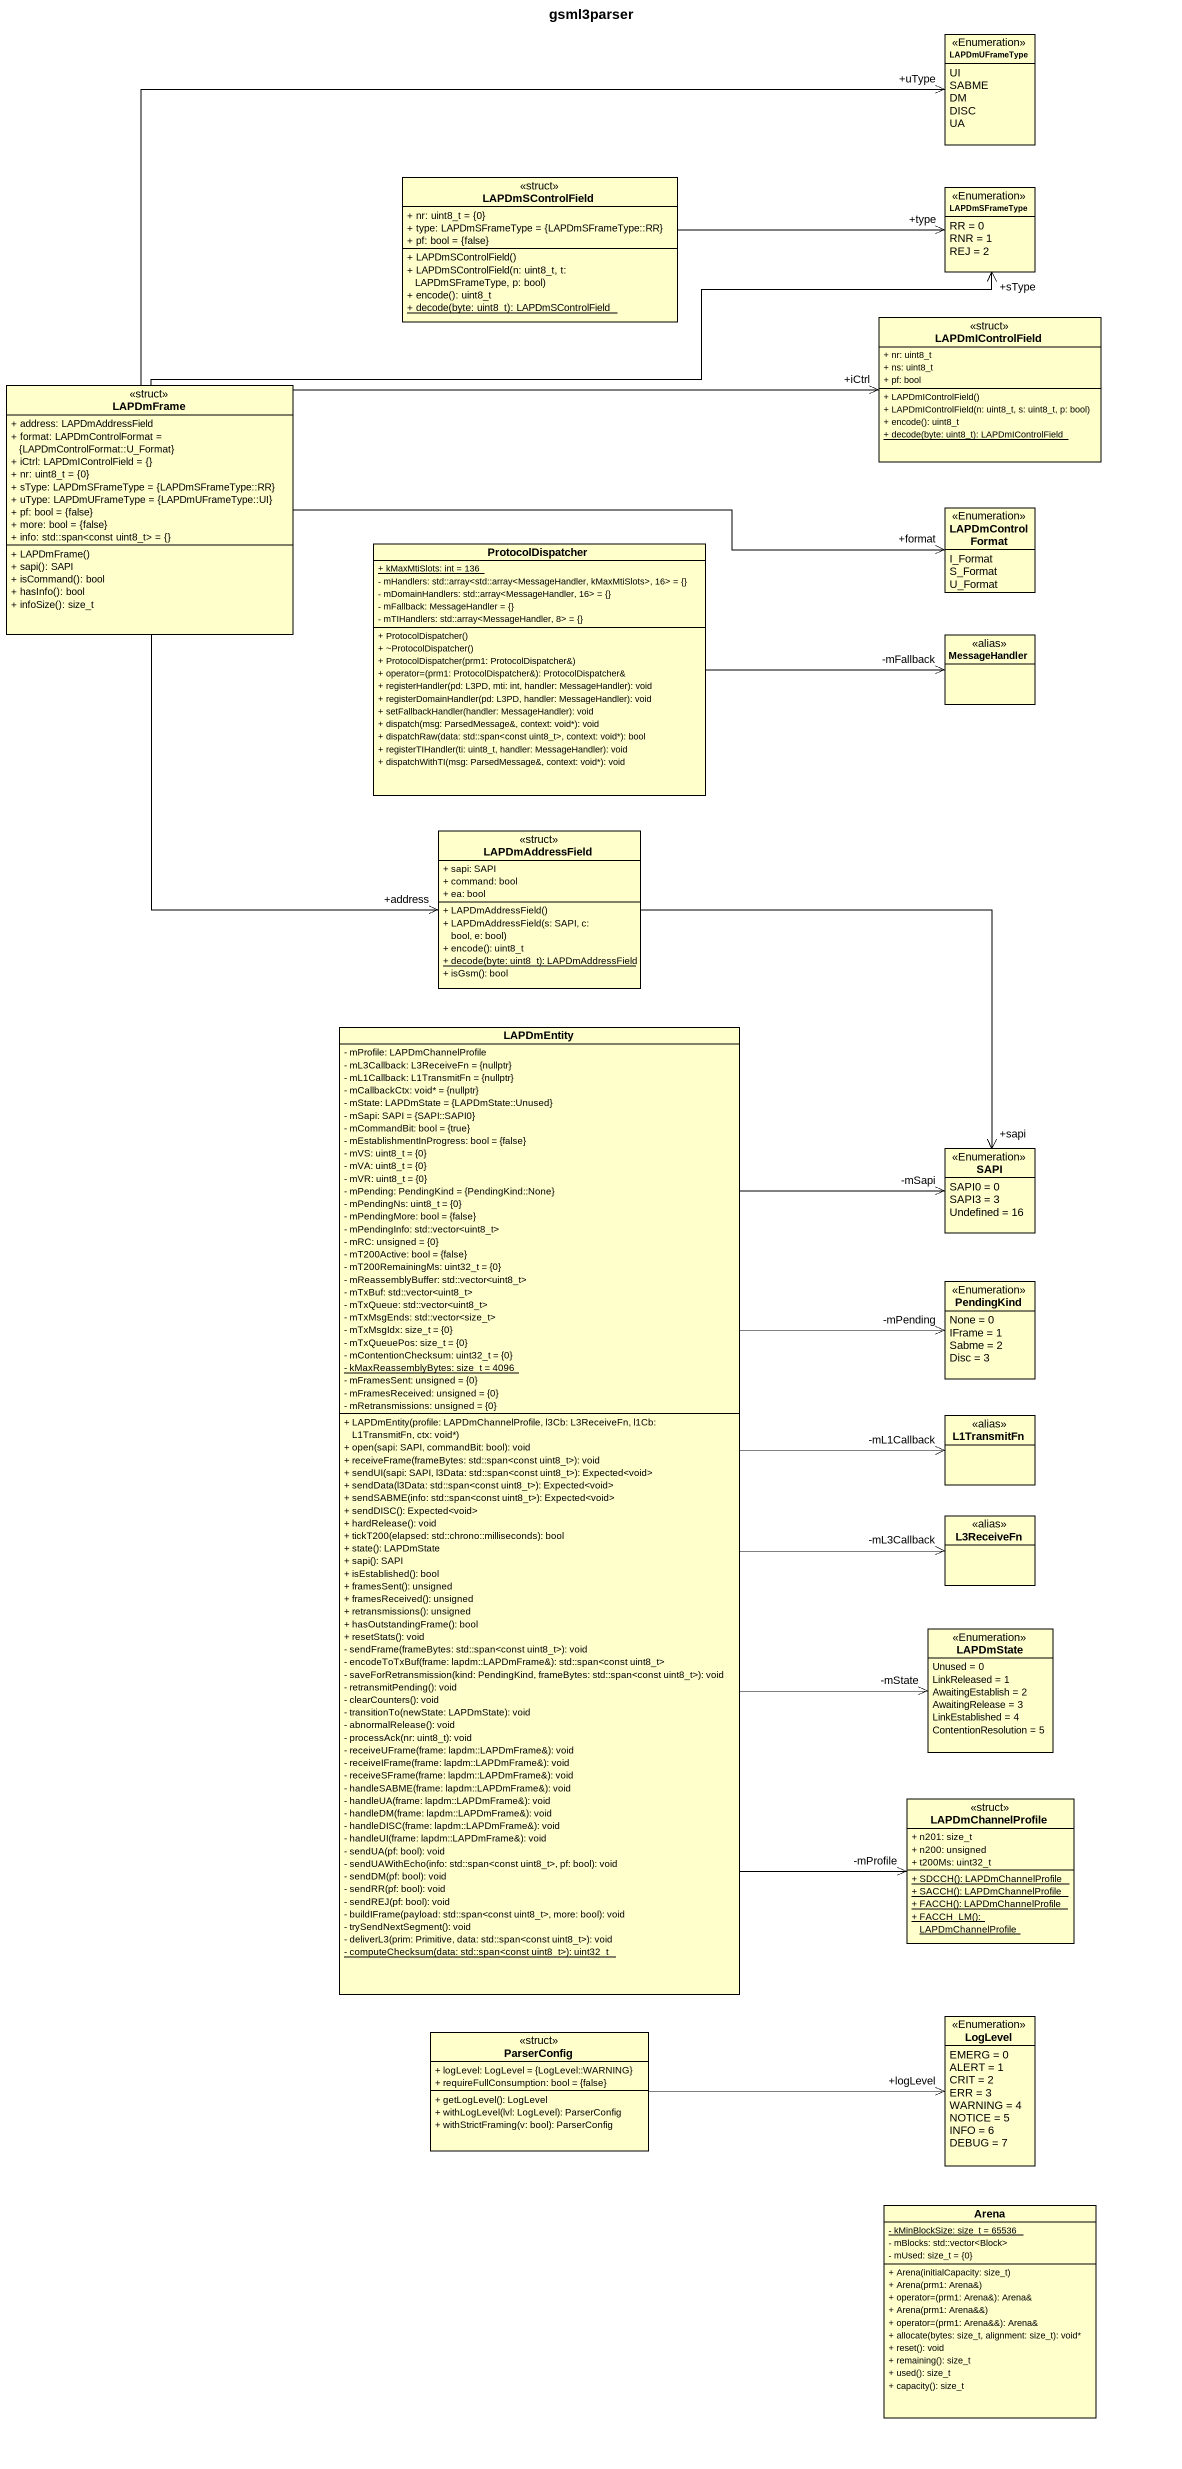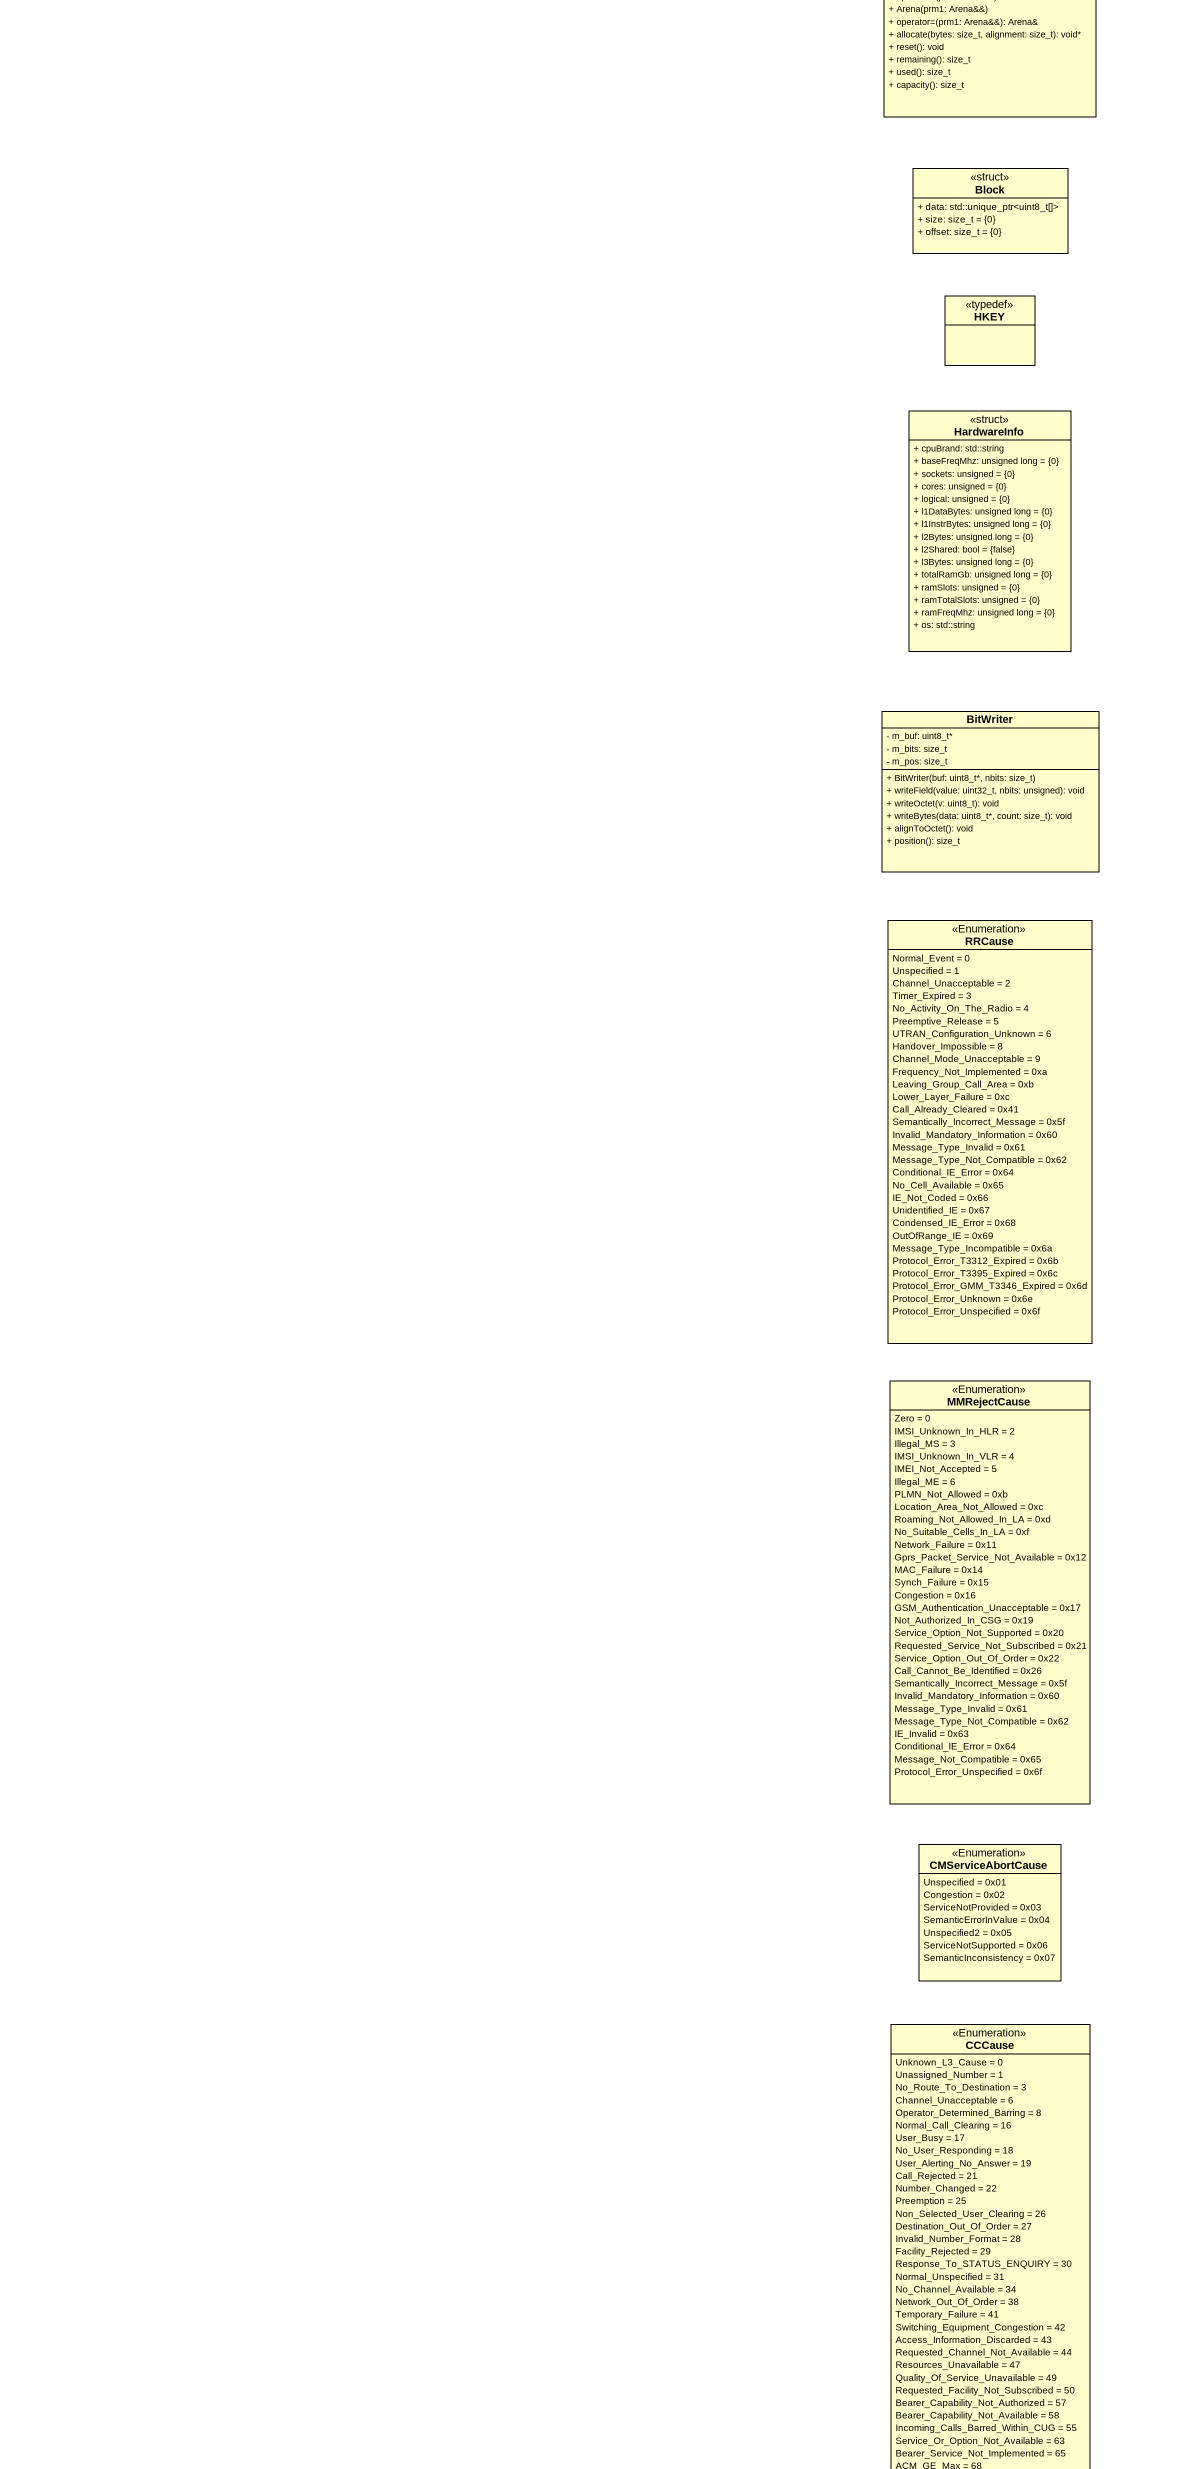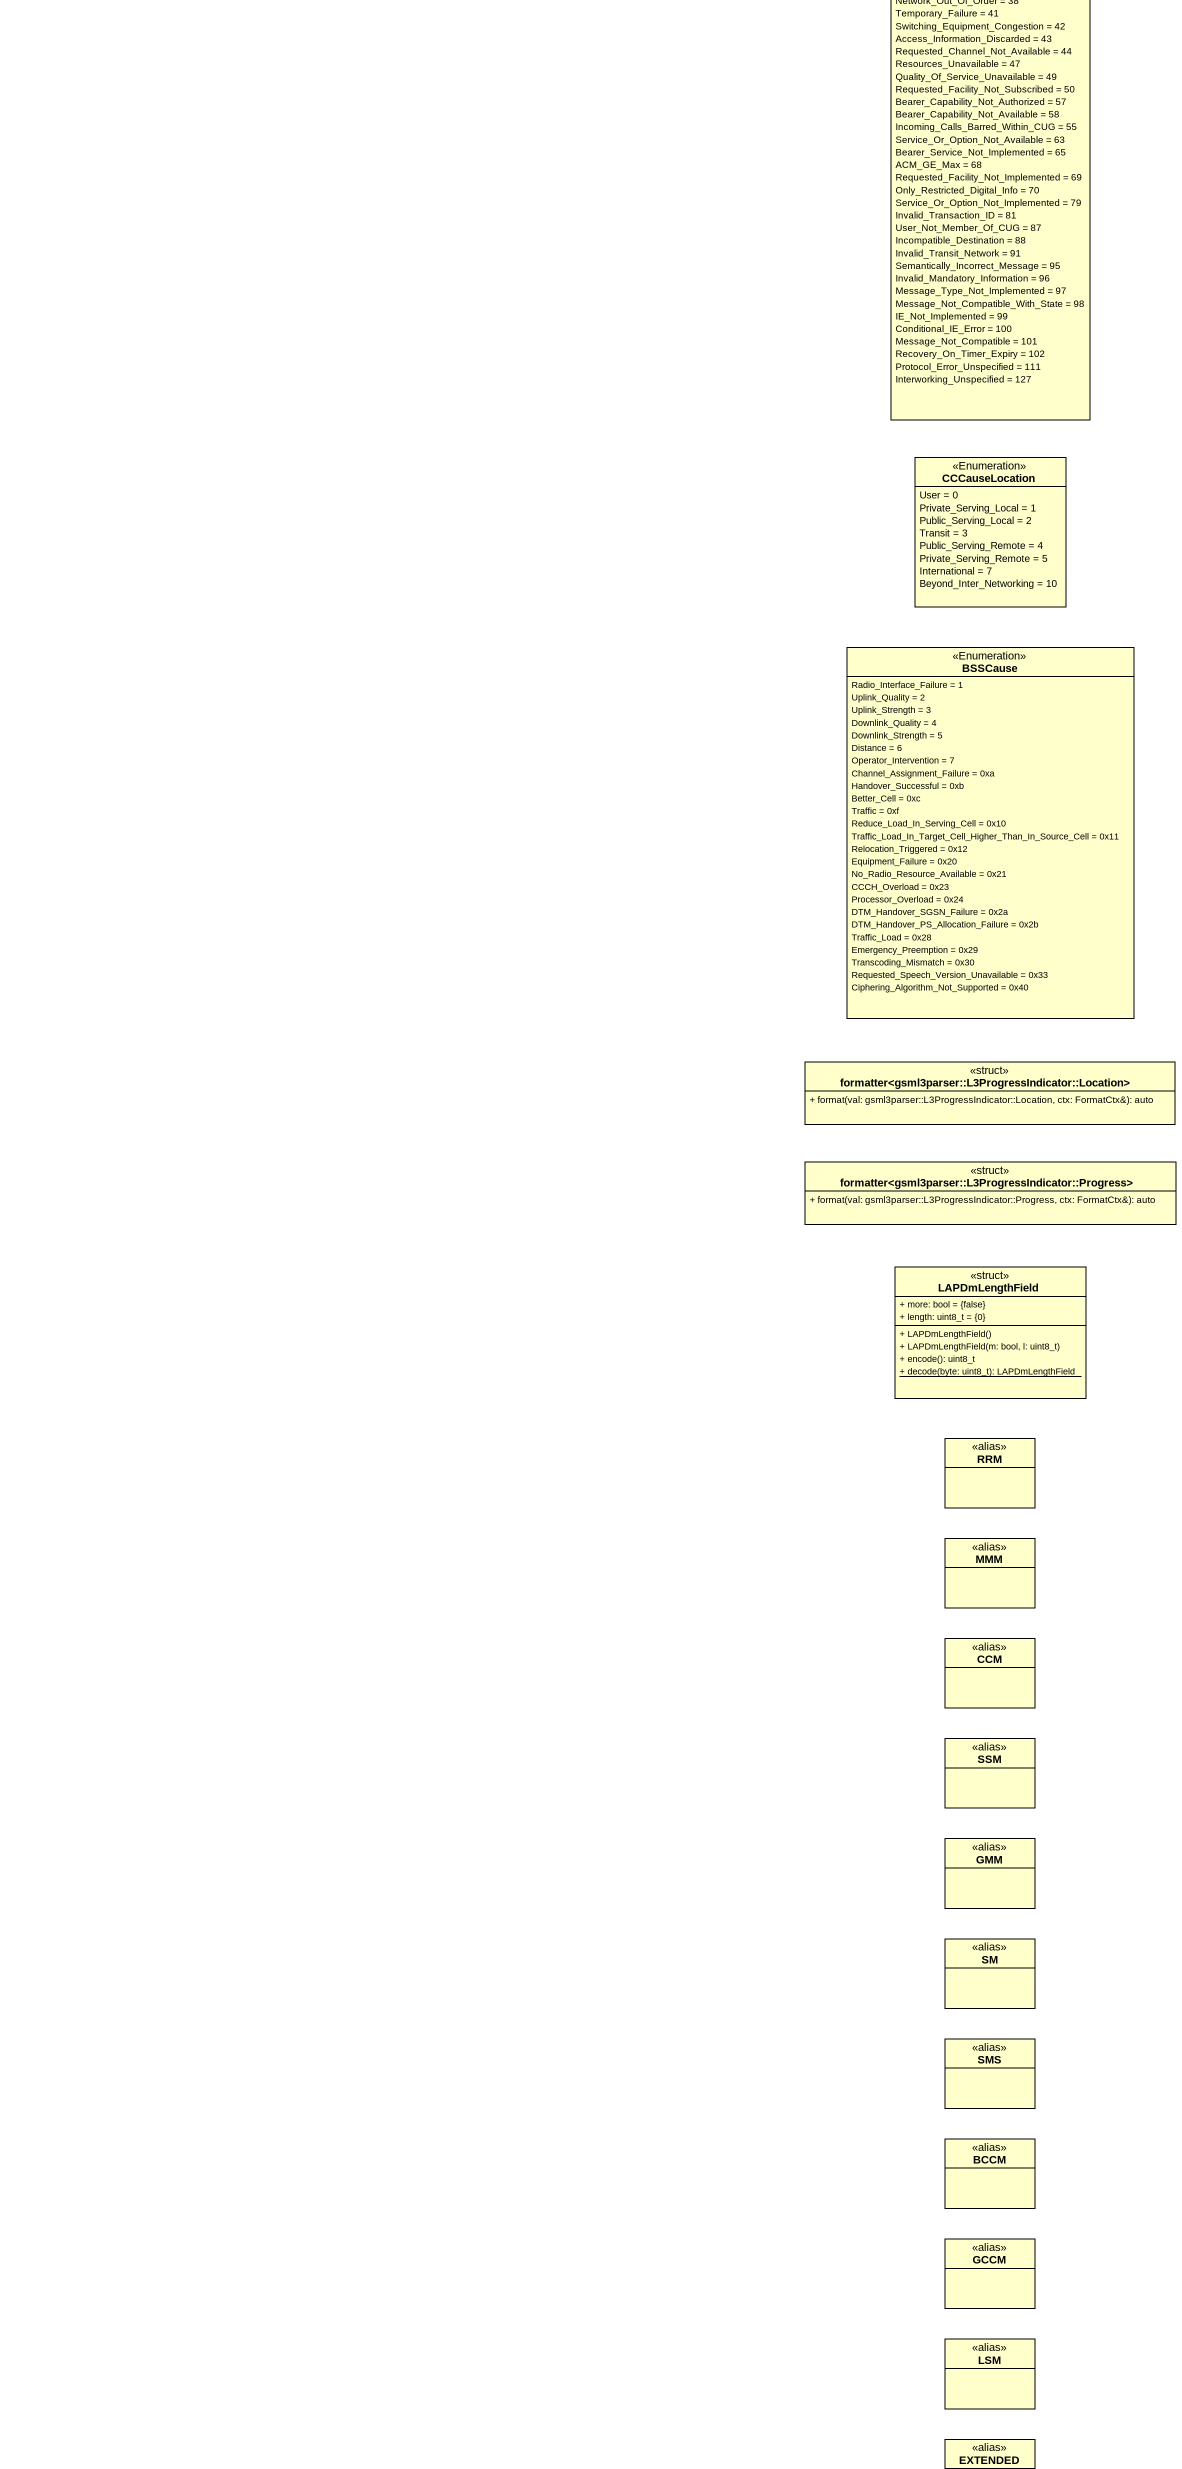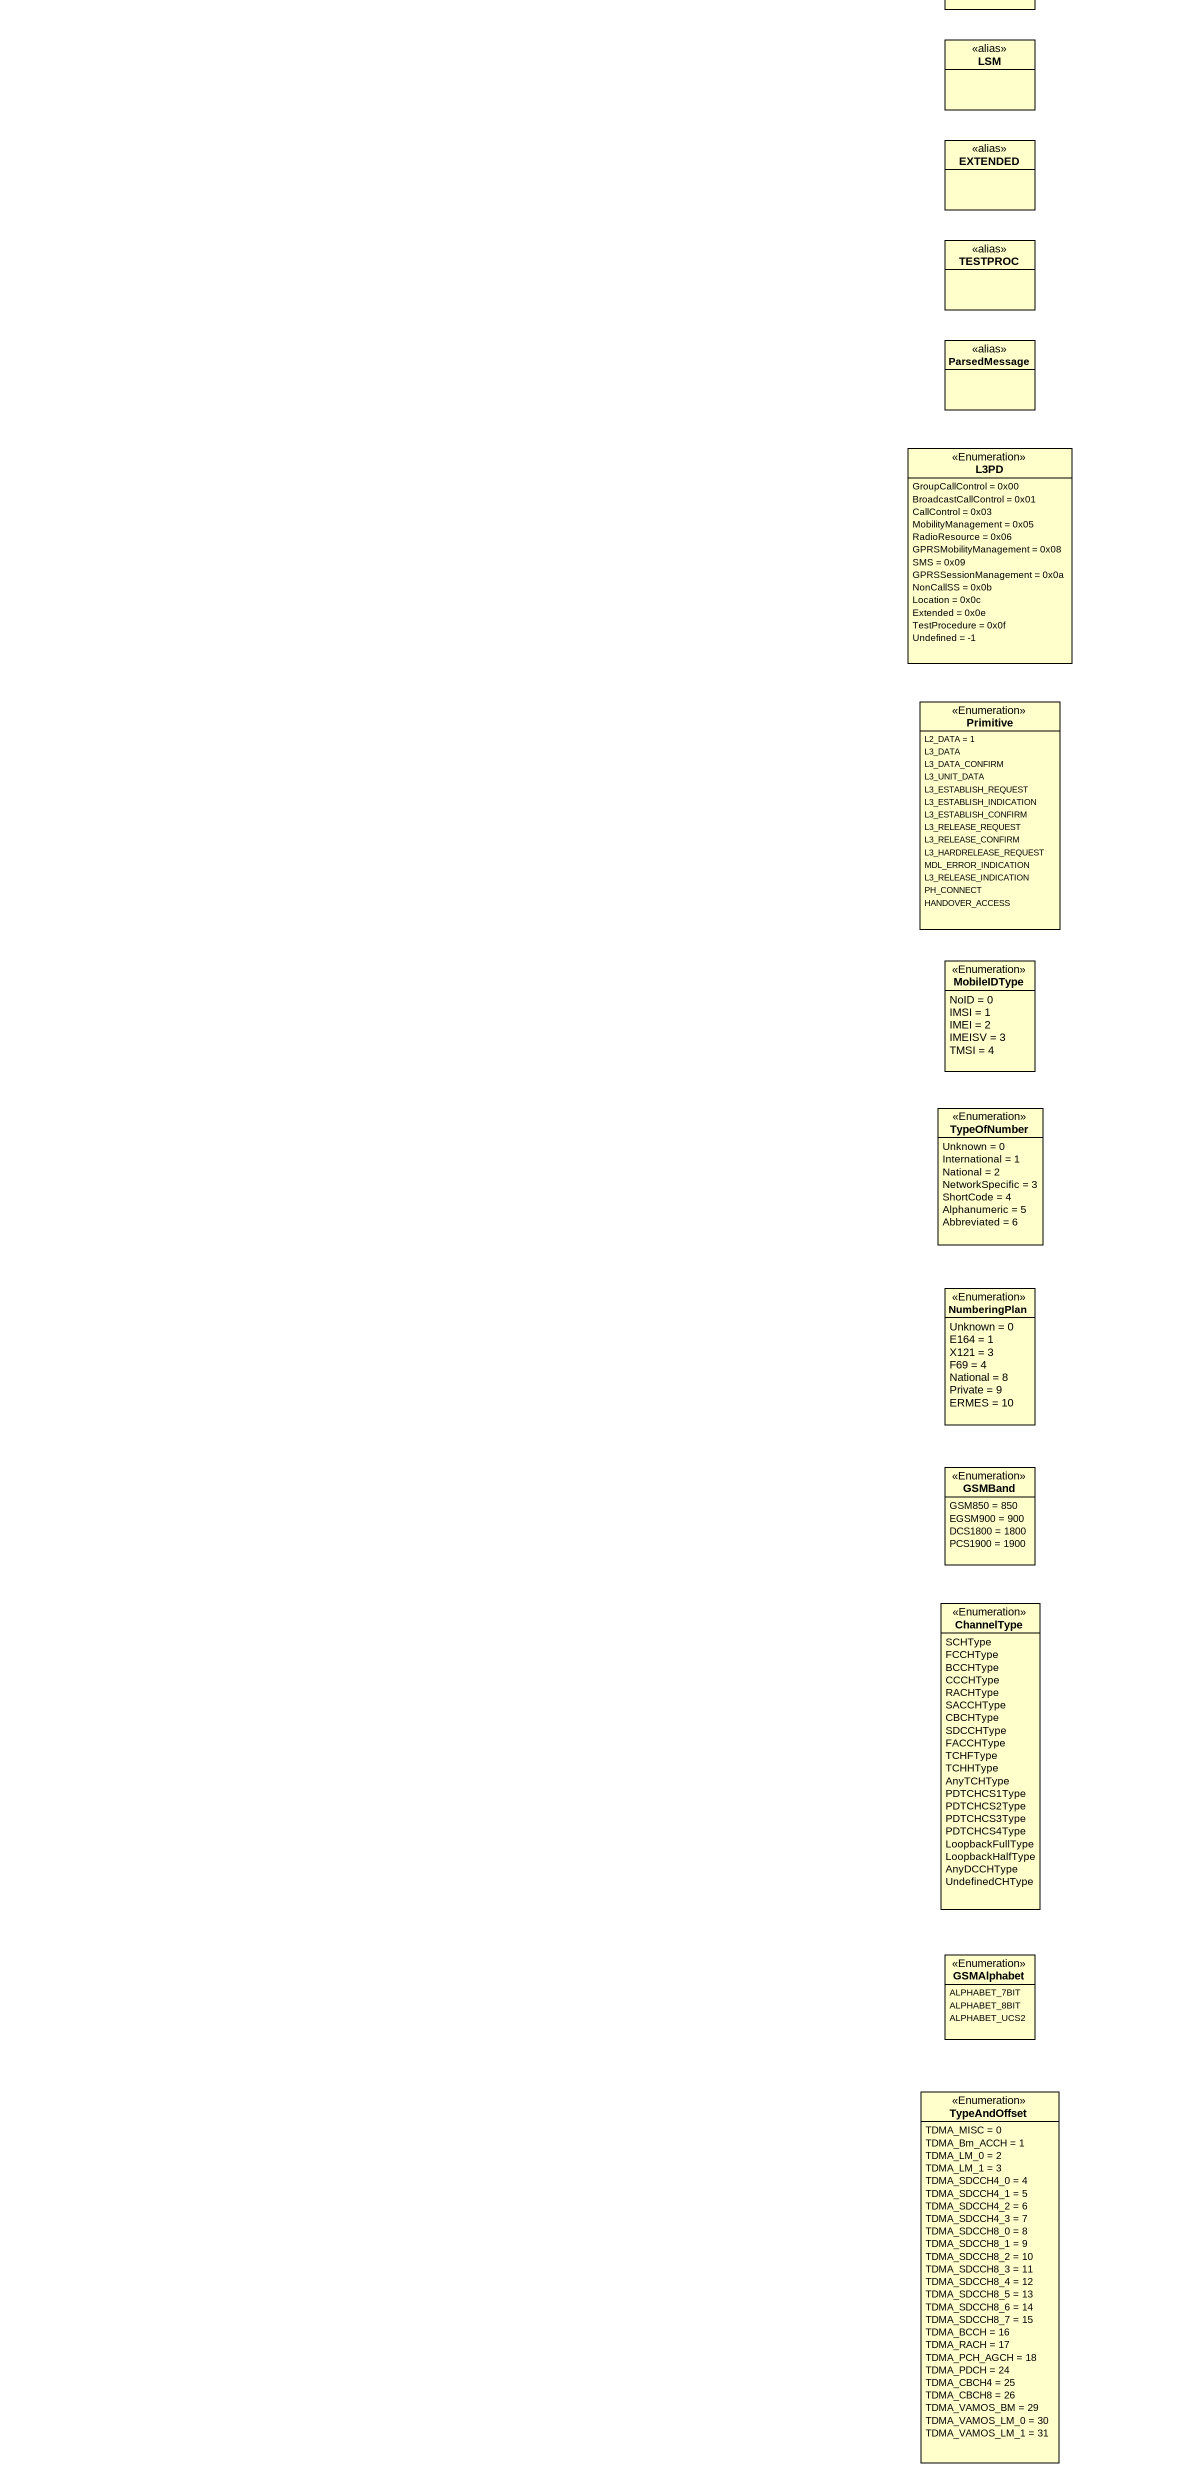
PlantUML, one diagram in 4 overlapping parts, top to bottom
@startuml
title gsml3parser
hide circle
hide empty members
skinparam classAttributeIconSize 0
enum LAPDmUFrameType <<Enumeration>> {
  UI
  SABME
  DM
  DISC
  UA
}
class LAPDmSControlField <<struct>> {
  + nr: uint8_t = {0}
  + type: LAPDmSFrameType = {LAPDmSFrameType::RR}
  + pf: bool = {false}
  + LAPDmSControlField()
  + LAPDmSControlField(n: uint8_t, t: LAPDmSFrameType, p: bool)
  + encode(): uint8_t
  {static} + decode(byte: uint8_t): LAPDmSControlField
}
enum LAPDmSFrameType <<Enumeration>> {
  RR = 0
  RNR = 1
  REJ = 2
}
class LAPDmIControlField <<struct>> {
  + nr: uint8_t
  + ns: uint8_t
  + pf: bool
  + LAPDmIControlField()
  + LAPDmIControlField(n: uint8_t, s: uint8_t, p: bool)
  + encode(): uint8_t
  {static} + decode(byte: uint8_t): LAPDmIControlField
}
class LAPDmFrame <<struct>> {
  + address: LAPDmAddressField
  + format: LAPDmControlFormat = {LAPDmControlFormat::U_Format}
  + iCtrl: LAPDmIControlField = {}
  + nr: uint8_t = {0}
  + sType: LAPDmSFrameType = {LAPDmSFrameType::RR}
  + uType: LAPDmUFrameType = {LAPDmUFrameType::UI}
  + pf: bool = {false}
  + more: bool = {false}
  + info: std::span<const uint8_t> = {}
  + LAPDmFrame()
  + sapi(): SAPI
  + isCommand(): bool
  + hasInfo(): bool
  + infoSize(): size_t
}
enum LAPDmControlFormat <<Enumeration>> {
  I_Format
  S_Format
  U_Format
}
class ProtocolDispatcher {
  {static} + kMaxMtiSlots: int = 136
  - mHandlers: std::array<std::array<MessageHandler, kMaxMtiSlots>, 16> = {}
  - mDomainHandlers: std::array<MessageHandler, 16> = {}
  - mFallback: MessageHandler = {}
  - mTIHandlers: std::array<MessageHandler, 8> = {}
  + ProtocolDispatcher()
  + ~ProtocolDispatcher()
  + ProtocolDispatcher(prm1: ProtocolDispatcher&)
  + operator=(prm1: ProtocolDispatcher&): ProtocolDispatcher&
  + registerHandler(pd: L3PD, mti: int, handler: MessageHandler): void
  + registerDomainHandler(pd: L3PD, handler: MessageHandler): void
  + setFallbackHandler(handler: MessageHandler): void
  + dispatch(msg: ParsedMessage&, context: void*): void
  + dispatchRaw(data: std::span<const uint8_t>, context: void*): bool
  + registerTIHandler(ti: uint8_t, handler: MessageHandler): void
  + dispatchWithTI(msg: ParsedMessage&, context: void*): void
}
class MessageHandler <<alias>>
class LAPDmAddressField <<struct>> {
  + sapi: SAPI
  + command: bool
  + ea: bool
  + LAPDmAddressField()
  + LAPDmAddressField(s: SAPI, c: bool, e: bool)
  + encode(): uint8_t
  {static} + decode(byte: uint8_t): LAPDmAddressField
  + isGsm(): bool
}
class LAPDmEntity {
  - mProfile: LAPDmChannelProfile
  - mL3Callback: L3ReceiveFn = {nullptr}
  - mL1Callback: L1TransmitFn = {nullptr}
  - mCallbackCtx: void* = {nullptr}
  - mState: LAPDmState = {LAPDmState::Unused}
  - mSapi: SAPI = {SAPI::SAPI0}
  - mCommandBit: bool = {true}
  - mEstablishmentInProgress: bool = {false}
  - mVS: uint8_t = {0}
  - mVA: uint8_t = {0}
  - mVR: uint8_t = {0}
  - mPending: PendingKind = {PendingKind::None}
  - mPendingNs: uint8_t = {0}
  - mPendingMore: bool = {false}
  - mPendingInfo: std::vector<uint8_t>
  - mRC: unsigned = {0}
  - mT200Active: bool = {false}
  - mT200RemainingMs: uint32_t = {0}
  - mReassemblyBuffer: std::vector<uint8_t>
  - mTxBuf: std::vector<uint8_t>
  - mTxQueue: std::vector<uint8_t>
  - mTxMsgEnds: std::vector<size_t>
  - mTxMsgIdx: size_t = {0}
  - mTxQueuePos: size_t = {0}
  - mContentionChecksum: uint32_t = {0}
  {static} - kMaxReassemblyBytes: size_t = 4096
  - mFramesSent: unsigned = {0}
  - mFramesReceived: unsigned = {0}
  - mRetransmissions: unsigned = {0}
  + LAPDmEntity(profile: LAPDmChannelProfile, l3Cb: L3ReceiveFn, l1Cb: L1TransmitFn, ctx: void*)
  + open(sapi: SAPI, commandBit: bool): void
  + receiveFrame(frameBytes: std::span<const uint8_t>): void
  + sendUI(sapi: SAPI, l3Data: std::span<const uint8_t>): Expected<void>
  + sendData(l3Data: std::span<const uint8_t>): Expected<void>
  + sendSABME(info: std::span<const uint8_t>): Expected<void>
  + sendDISC(): Expected<void>
  + hardRelease(): void
  + tickT200(elapsed: std::chrono::milliseconds): bool
  + state(): LAPDmState
  + sapi(): SAPI
  + isEstablished(): bool
  + framesSent(): unsigned
  + framesReceived(): unsigned
  + retransmissions(): unsigned
  + hasOutstandingFrame(): bool
  + resetStats(): void
  - sendFrame(frameBytes: std::span<const uint8_t>): void
  - encodeToTxBuf(frame: lapdm::LAPDmFrame&): std::span<const uint8_t>
  - saveForRetransmission(kind: PendingKind, frameBytes: std::span<const uint8_t>): void
  - retransmitPending(): void
  - clearCounters(): void
  - transitionTo(newState: LAPDmState): void
  - abnormalRelease(): void
  - processAck(nr: uint8_t): void
  - receiveUFrame(frame: lapdm::LAPDmFrame&): void
  - receiveIFrame(frame: lapdm::LAPDmFrame&): void
  - receiveSFrame(frame: lapdm::LAPDmFrame&): void
  - handleSABME(frame: lapdm::LAPDmFrame&): void
  - handleUA(frame: lapdm::LAPDmFrame&): void
  - handleDM(frame: lapdm::LAPDmFrame&): void
  - handleDISC(frame: lapdm::LAPDmFrame&): void
  - handleUI(frame: lapdm::LAPDmFrame&): void
  - sendUA(pf: bool): void
  - sendUAWithEcho(info: std::span<const uint8_t>, pf: bool): void
  - sendDM(pf: bool): void
  - sendRR(pf: bool): void
  - sendREJ(pf: bool): void
  - buildIFrame(payload: std::span<const uint8_t>, more: bool): void
  - trySendNextSegment(): void
  - deliverL3(prim: Primitive, data: std::span<const uint8_t>): void
  {static} - computeChecksum(data: std::span<const uint8_t>): uint32_t
}
enum SAPI <<Enumeration>> {
  SAPI0 = 0
  SAPI3 = 3
  Undefined = 16
}
enum PendingKind <<Enumeration>> {
  None = 0
  IFrame = 1
  Sabme = 2
  Disc = 3
}
class L1TransmitFn <<alias>>
class L3ReceiveFn <<alias>>
enum LAPDmState <<Enumeration>> {
  Unused = 0
  LinkReleased = 1
  AwaitingEstablish = 2
  AwaitingRelease = 3
  LinkEstablished = 4
  ContentionResolution = 5
}
class LAPDmChannelProfile <<struct>> {
  + n201: size_t
  + n200: unsigned
  + t200Ms: uint32_t
  {static} + SDCCH(): LAPDmChannelProfile
  {static} + SACCH(): LAPDmChannelProfile
  {static} + FACCH(): LAPDmChannelProfile
  {static} + FACCH_LM(): LAPDmChannelProfile
}
class ParserConfig <<struct>> {
  + logLevel: LogLevel = {LogLevel::WARNING}
  + requireFullConsumption: bool = {false}
  + getLogLevel(): LogLevel
  + withLogLevel(lvl: LogLevel): ParserConfig
  + withStrictFraming(v: bool): ParserConfig
}
enum LogLevel <<Enumeration>> {
  EMERG = 0
  ALERT = 1
  CRIT = 2
  ERR = 3
  WARNING = 4
  NOTICE = 5
  INFO = 6
  DEBUG = 7
}
class Arena {
  {static} - kMinBlockSize: size_t = 65536
  - mBlocks: std::vector<Block>
  - mUsed: size_t = {0}
  + Arena(initialCapacity: size_t)
  + Arena(prm1: Arena&)
  + operator=(prm1: Arena&): Arena&
  + Arena(prm1: Arena&&)
  + operator=(prm1: Arena&&): Arena&
  + allocate(bytes: size_t, alignment: size_t): void*
  + reset(): void
  + remaining(): size_t
  + used(): size_t
  + capacity(): size_t
}
class Block <<struct>> {
  + data: std::unique_ptr<uint8_t[]>
  + size: size_t = {0}
  + offset: size_t = {0}
}
class HKEY <<typedef>>
class HardwareInfo <<struct>> {
  + cpuBrand: std::string
  + baseFreqMhz: unsigned long = {0}
  + sockets: unsigned = {0}
  + cores: unsigned = {0}
  + logical: unsigned = {0}
  + l1DataBytes: unsigned long = {0}
  + l1InstrBytes: unsigned long = {0}
  + l2Bytes: unsigned long = {0}
  + l2Shared: bool = {false}
  + l3Bytes: unsigned long = {0}
  + totalRamGb: unsigned long = {0}
  + ramSlots: unsigned = {0}
  + ramTotalSlots: unsigned = {0}
  + ramFreqMhz: unsigned long = {0}
  + os: std::string
}
class BitWriter {
  - m_buf: uint8_t*
  - m_bits: size_t
  - m_pos: size_t
  + BitWriter(buf: uint8_t*, nbits: size_t)
  + writeField(value: uint32_t, nbits: unsigned): void
  + writeOctet(v: uint8_t): void
  + writeBytes(data: uint8_t*, count: size_t): void
  + alignToOctet(): void
  + position(): size_t
}
enum RRCause <<Enumeration>> {
  Normal_Event = 0
  Unspecified = 1
  Channel_Unacceptable = 2
  Timer_Expired = 3
  No_Activity_On_The_Radio = 4
  Preemptive_Release = 5
  UTRAN_Configuration_Unknown = 6
  Handover_Impossible = 8
  Channel_Mode_Unacceptable = 9
  Frequency_Not_Implemented = 0xa
  Leaving_Group_Call_Area = 0xb
  Lower_Layer_Failure = 0xc
  Call_Already_Cleared = 0x41
  Semantically_Incorrect_Message = 0x5f
  Invalid_Mandatory_Information = 0x60
  Message_Type_Invalid = 0x61
  Message_Type_Not_Compatible = 0x62
  Conditional_IE_Error = 0x64
  No_Cell_Available = 0x65
  IE_Not_Coded = 0x66
  Unidentified_IE = 0x67
  Condensed_IE_Error = 0x68
  OutOfRange_IE = 0x69
  Message_Type_Incompatible = 0x6a
  Protocol_Error_T3312_Expired = 0x6b
  Protocol_Error_T3395_Expired = 0x6c
  Protocol_Error_GMM_T3346_Expired = 0x6d
  Protocol_Error_Unknown = 0x6e
  Protocol_Error_Unspecified = 0x6f
}
enum MMRejectCause <<Enumeration>> {
  Zero = 0
  IMSI_Unknown_In_HLR = 2
  Illegal_MS = 3
  IMSI_Unknown_In_VLR = 4
  IMEI_Not_Accepted = 5
  Illegal_ME = 6
  PLMN_Not_Allowed = 0xb
  Location_Area_Not_Allowed = 0xc
  Roaming_Not_Allowed_In_LA = 0xd
  No_Suitable_Cells_In_LA = 0xf
  Network_Failure = 0x11
  Gprs_Packet_Service_Not_Available = 0x12
  MAC_Failure = 0x14
  Synch_Failure = 0x15
  Congestion = 0x16
  GSM_Authentication_Unacceptable = 0x17
  Not_Authorized_In_CSG = 0x19
  Service_Option_Not_Supported = 0x20
  Requested_Service_Not_Subscribed = 0x21
  Service_Option_Out_Of_Order = 0x22
  Call_Cannot_Be_Identified = 0x26
  Semantically_Incorrect_Message = 0x5f
  Invalid_Mandatory_Information = 0x60
  Message_Type_Invalid = 0x61
  Message_Type_Not_Compatible = 0x62
  IE_Invalid = 0x63
  Conditional_IE_Error = 0x64
  Message_Not_Compatible = 0x65
  Protocol_Error_Unspecified = 0x6f
}
enum CMServiceAbortCause <<Enumeration>> {
  Unspecified = 0x01
  Congestion = 0x02
  ServiceNotProvided = 0x03
  SemanticErrorInValue = 0x04
  Unspecified2 = 0x05
  ServiceNotSupported = 0x06
  SemanticInconsistency = 0x07
}
enum CCCause <<Enumeration>> {
  Unknown_L3_Cause = 0
  Unassigned_Number = 1
  No_Route_To_Destination = 3
  Channel_Unacceptable = 6
  Operator_Determined_Barring = 8
  Normal_Call_Clearing = 16
  User_Busy = 17
  No_User_Responding = 18
  User_Alerting_No_Answer = 19
  Call_Rejected = 21
  Number_Changed = 22
  Preemption = 25
  Non_Selected_User_Clearing = 26
  Destination_Out_Of_Order = 27
  Invalid_Number_Format = 28
  Facility_Rejected = 29
  Response_To_STATUS_ENQUIRY = 30
  Normal_Unspecified = 31
  No_Channel_Available = 34
  Network_Out_Of_Order = 38
  Temporary_Failure = 41
  Switching_Equipment_Congestion = 42
  Access_Information_Discarded = 43
  Requested_Channel_Not_Available = 44
  Resources_Unavailable = 47
  Quality_Of_Service_Unavailable = 49
  Requested_Facility_Not_Subscribed = 50
  Bearer_Capability_Not_Authorized = 57
  Bearer_Capability_Not_Available = 58
  Incoming_Calls_Barred_Within_CUG = 55
  Service_Or_Option_Not_Available = 63
  Bearer_Service_Not_Implemented = 65
  ACM_GE_Max = 68
  Requested_Facility_Not_Implemented = 69
  Only_Restricted_Digital_Info = 70
  Service_Or_Option_Not_Implemented = 79
  Invalid_Transaction_ID = 81
  User_Not_Member_Of_CUG = 87
  Incompatible_Destination = 88
  Invalid_Transit_Network = 91
  Semantically_Incorrect_Message = 95
  Invalid_Mandatory_Information = 96
  Message_Type_Not_Implemented = 97
  Message_Not_Compatible_With_State = 98
  IE_Not_Implemented = 99
  Conditional_IE_Error = 100
  Message_Not_Compatible = 101
  Recovery_On_Timer_Expiry = 102
  Protocol_Error_Unspecified = 111
  Interworking_Unspecified = 127
}
enum CCCauseLocation <<Enumeration>> {
  User = 0
  Private_Serving_Local = 1
  Public_Serving_Local = 2
  Transit = 3
  Public_Serving_Remote = 4
  Private_Serving_Remote = 5
  International = 7
  Beyond_Inter_Networking = 10
}
enum BSSCause <<Enumeration>> {
  Radio_Interface_Failure = 1
  Uplink_Quality = 2
  Uplink_Strength = 3
  Downlink_Quality = 4
  Downlink_Strength = 5
  Distance = 6
  Operator_Intervention = 7
  Channel_Assignment_Failure = 0xa
  Handover_Successful = 0xb
  Better_Cell = 0xc
  Traffic = 0xf
  Reduce_Load_In_Serving_Cell = 0x10
  Traffic_Load_In_Target_Cell_Higher_Than_In_Source_Cell = 0x11
  Relocation_Triggered = 0x12
  Equipment_Failure = 0x20
  No_Radio_Resource_Available = 0x21
  CCCH_Overload = 0x23
  Processor_Overload = 0x24
  DTM_Handover_SGSN_Failure = 0x2a
  DTM_Handover_PS_Allocation_Failure = 0x2b
  Traffic_Load = 0x28
  Emergency_Preemption = 0x29
  Transcoding_Mismatch = 0x30
  Requested_Speech_Version_Unavailable = 0x33
  Ciphering_Algorithm_Not_Supported = 0x40
}
class "formatter<gsml3parser::L3ProgressIndicator::Location>" as formatter_gsml3parser <<struct>> {
  + format(val: gsml3parser::L3ProgressIndicator::Location, ctx: FormatCtx&): auto
}
class "formatter<gsml3parser::L3ProgressIndicator::Progress>" as formatter_gsml3parser_2 <<struct>> {
  + format(val: gsml3parser::L3ProgressIndicator::Progress, ctx: FormatCtx&): auto
}
class LAPDmLengthField <<struct>> {
  + more: bool = {false}
  + length: uint8_t = {0}
  + LAPDmLengthField()
  + LAPDmLengthField(m: bool, l: uint8_t)
  + encode(): uint8_t
  {static} + decode(byte: uint8_t): LAPDmLengthField
}
class RRM <<alias>>
class MMM <<alias>>
class CCM <<alias>>
class SSM <<alias>>
class GMM <<alias>>
class SM <<alias>>
class SMS <<alias>>
class BCCM <<alias>>
class GCCM <<alias>>
class LSM <<alias>>
class EXTENDED <<alias>>
class TESTPROC <<alias>>
class ParsedMessage <<alias>>
enum L3PD <<Enumeration>> {
  GroupCallControl = 0x00
  BroadcastCallControl = 0x01
  CallControl = 0x03
  MobilityManagement = 0x05
  RadioResource = 0x06
  GPRSMobilityManagement = 0x08
  SMS = 0x09
  GPRSSessionManagement = 0x0a
  NonCallSS = 0x0b
  Location = 0x0c
  Extended = 0x0e
  TestProcedure = 0x0f
  Undefined = -1
}
enum Primitive <<Enumeration>> {
  L2_DATA = 1
  L3_DATA
  L3_DATA_CONFIRM
  L3_UNIT_DATA
  L3_ESTABLISH_REQUEST
  L3_ESTABLISH_INDICATION
  L3_ESTABLISH_CONFIRM
  L3_RELEASE_REQUEST
  L3_RELEASE_CONFIRM
  L3_HARDRELEASE_REQUEST
  MDL_ERROR_INDICATION
  L3_RELEASE_INDICATION
  PH_CONNECT
  HANDOVER_ACCESS
}
enum MobileIDType <<Enumeration>> {
  NoID = 0
  IMSI = 1
  IMEI = 2
  IMEISV = 3
  TMSI = 4
}
enum TypeOfNumber <<Enumeration>> {
  Unknown = 0
  International = 1
  National = 2
  NetworkSpecific = 3
  ShortCode = 4
  Alphanumeric = 5
  Abbreviated = 6
}
enum NumberingPlan <<Enumeration>> {
  Unknown = 0
  E164 = 1
  X121 = 3
  F69 = 4
  National = 8
  Private = 9
  ERMES = 10
}
enum GSMBand <<Enumeration>> {
  GSM850 = 850
  EGSM900 = 900
  DCS1800 = 1800
  PCS1900 = 1900
}
enum ChannelType <<Enumeration>> {
  SCHType
  FCCHType
  BCCHType
  CCCHType
  RACHType
  SACCHType
  CBCHType
  SDCCHType
  FACCHType
  TCHFType
  TCHHType
  AnyTCHType
  PDTCHCS1Type
  PDTCHCS2Type
  PDTCHCS3Type
  PDTCHCS4Type
  LoopbackFullType
  LoopbackHalfType
  AnyDCCHType
  UndefinedCHType
}
enum GSMAlphabet <<Enumeration>> {
  ALPHABET_7BIT
  ALPHABET_8BIT
  ALPHABET_UCS2
}
enum TypeAndOffset <<Enumeration>> {
  TDMA_MISC = 0
  TDMA_Bm_ACCH = 1
  TDMA_LM_0 = 2
  TDMA_LM_1 = 3
  TDMA_SDCCH4_0 = 4
  TDMA_SDCCH4_1 = 5
  TDMA_SDCCH4_2 = 6
  TDMA_SDCCH4_3 = 7
  TDMA_SDCCH8_0 = 8
  TDMA_SDCCH8_1 = 9
  TDMA_SDCCH8_2 = 10
  TDMA_SDCCH8_3 = 11
  TDMA_SDCCH8_4 = 12
  TDMA_SDCCH8_5 = 13
  TDMA_SDCCH8_6 = 14
  TDMA_SDCCH8_7 = 15
  TDMA_BCCH = 16
  TDMA_RACH = 17
  TDMA_PCH_AGCH = 18
  TDMA_PDCH = 24
  TDMA_CBCH4 = 25
  TDMA_CBCH8 = 26
  TDMA_VAMOS_BM = 29
  TDMA_VAMOS_LM_0 = 30
  TDMA_VAMOS_LM_1 = 31
}
LAPDmSControlField -right-> "+type" LAPDmSFrameType
LAPDmFrame -right-> "+uType" LAPDmUFrameType
LAPDmFrame -right-> "+sType" LAPDmSFrameType
LAPDmFrame -right-> "+iCtrl" LAPDmIControlField
LAPDmFrame -right-> "+format" LAPDmControlFormat
LAPDmFrame --> "+address" LAPDmAddressField
ProtocolDispatcher -right-> "-mFallback" MessageHandler
LAPDmAddressField --> "+sapi" SAPI
LAPDmEntity -up-> "-mSapi" SAPI
LAPDmEntity -right-> "-mPending" PendingKind
LAPDmEntity -right-> "-mL1Callback" L1TransmitFn
LAPDmEntity -right-> "-mL3Callback" L3ReceiveFn
LAPDmEntity -right-> "-mState" LAPDmState
LAPDmEntity --> "-mProfile" LAPDmChannelProfile
ParserConfig -right-> "+logLevel" LogLevel
@enduml
